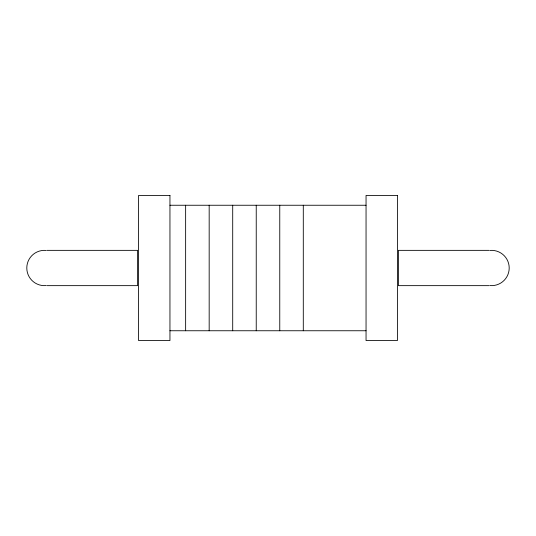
<?xml version="1.0" encoding="UTF-8"?>
<svg xmlns="http://www.w3.org/2000/svg" width="536" height="536" viewBox="0 0 536 536"><rect width="100%" height="100%" fill="white"/><g stroke="black" fill="none" stroke-linecap="round" stroke-linejoin="round"><path stroke-width="0.8" d="M169.952 205.248L366.048 205.248M46.813 250.352L137.611 250.352L137.611 285.648L46.813 285.648M489.187 250.352L398.389 250.352L398.389 285.648L489.187 285.648M169.952 330.752L366.048 330.752M303.296 205.248L303.296 330.752M279.765 205.248L279.765 330.752M256.235 205.248L256.235 330.752M232.704 205.248L232.704 330.752M209.174 205.248L209.174 330.752M185.637 205.248L185.637 330.752M45.982 285.581A17.648 17.648 0 0 1 26.8 268A17.648 17.648 0 0 1 45.982 250.419M490.018 250.419A17.648 17.648 0 0 1 509.2 268A17.648 17.648 0 0 1 490.018 285.581M169.952 195.446L138.576 195.446L138.576 340.554L169.952 340.554L169.952 195.446M397.424 195.446L366.048 195.446L366.048 340.554L397.424 340.554L397.424 195.446"/></g></svg>
